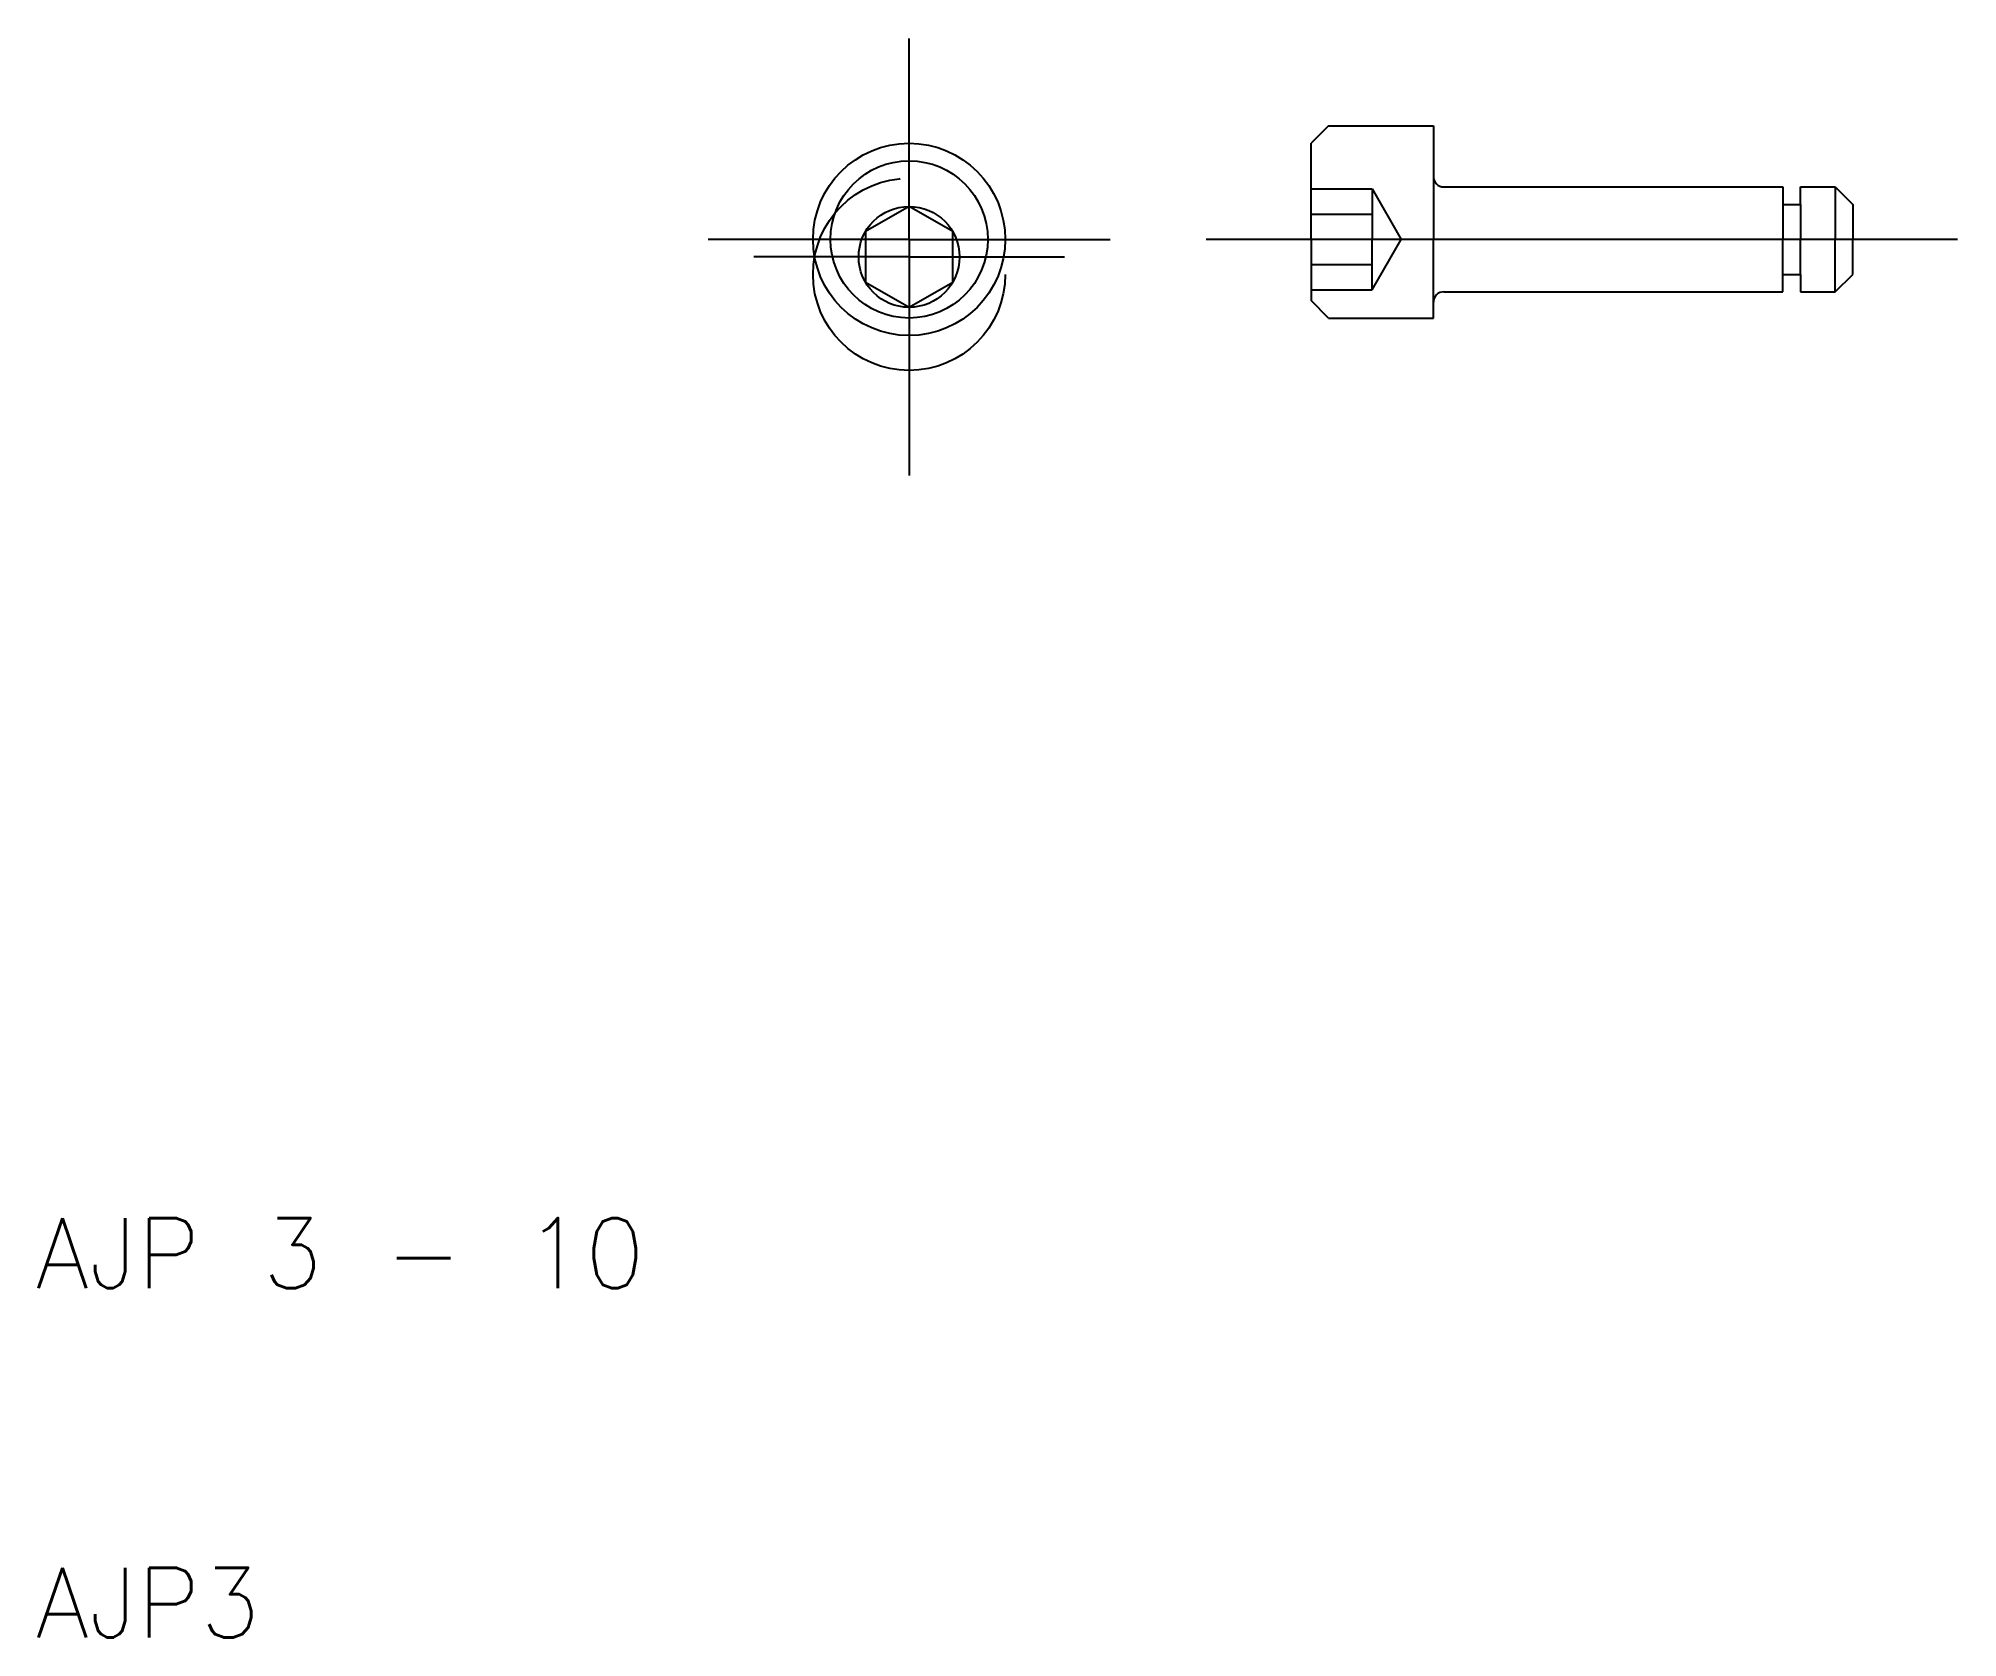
# Model space of a CAD drawing. Extents: x 10.1 to 65, y 10 to 55.8.
import ezdxf

# ---------------------------------------------------------------- set-up
doc = ezdxf.new("R2010")
doc.units = 0
doc.linetypes.add('CENTER', pattern=[50.8, 31.75, -6.35, 6.35, -6.35])
doc.linetypes.add('DASHED', pattern=[19.05, 12.7, -6.35])
doc.layers.get('0').update_dxf_attribs({"linetype": 'CONTINUOUS'})
doc.layers.add('CENTER', color=1, linetype='CENTER')
doc.styles.get("Standard").update_dxf_attribs({"font": 'txt.shx'})

msp = doc.modelspace()

# ---------------------------------------------------------------- linework, layer by layer
for p, q in [((47, 53.25), (46.5, 52.75)), ((46.5, 50), (46.5, 52.75)), ((47, 53.25), (50, 53.25)), ((50, 53.25), (50, 51.8)), ((50, 51.8), (50, 50)), ((50.3, 51.5), (60, 51.5)), ((60, 51.5), (60, 51)), ((60.5, 51.5), (61.5, 51.5)), ((60.5, 51), (60.5, 51.5)), ((61.5, 51.5), (61.5, 50)), ((61.5, 51.5), (62, 51)), ((35, 50.943), (33.75, 50.222)), ((36.25, 50.222), (35, 50.943)), ((60, 51), (60, 50)), ((60, 51), (60.5, 51)), ((60.5, 51), (60.5, 50)), ((62, 51), (62, 50)), ((33.75, 50.222), (33.75, 48.778)), ((36.25, 48.778), (36.25, 50.222)), ((46.5, 50), (46.5, 48.25)), ((50, 48.2), (50, 50)), ((60, 49), (60, 50)), ((60.5, 49), (60.5, 50)), ((61.5, 48.5), (61.5, 50)), ((62, 49), (62, 50)), ((60, 48.5), (60, 49)), ((60, 49), (60.5, 49)), ((60.5, 49), (60.5, 48.5)), ((61.5, 48.5), (62, 49)), ((33.75, 48.778), (35, 48.057)), ((35, 48.057), (36.25, 48.778)), ((50.3, 48.5), (60, 48.5)), ((60.5, 48.5), (61.5, 48.5)), ((47, 47.75), (46.5, 48.25)), ((50, 47.75), (50, 48.2)), ((47, 47.75), (50, 47.75))]:
    msp.add_line(p, q)
at = {"color": 3, "linetype": 'DASHED'}
for p, q in [((46.5, 51.443), (48.25, 51.443)), ((48.25, 51.443), (49.083, 50)), ((48.25, 51.443), (48.25, 50)), ((46.5, 50.722), (48.25, 50.722)), ((48.25, 48.557), (49.083, 50)), ((48.25, 48.557), (48.25, 50)), ((46.5, 49.278), (48.25, 49.278)), ((46.5, 48.557), (48.25, 48.557))]:
    msp.add_line(p, q, dxfattribs=at)
for radius in [2.75, 2.25]:
    msp.add_circle((35, 50), radius)
for centre, radius in [((35, 49), 2.75), ((35, 49.5), 1.443)]:
    msp.add_circle(centre, radius, dxfattribs=at)
for centre, start, end in [((50.3, 51.8), 180, 270), ((50.3, 48.2), 90, 180)]:
    msp.add_arc(centre, 0.3, start, end)
at = {"layer": 'CENTER'}
for p, q in [((35, 50), (35, 55.75)), ((35, 50), (29.25, 50)), ((35, 50), (35, 43.25)), ((35, 50), (40.75, 50)), ((65, 50), (43.5, 50)), ((35, 49.5), (30.557, 49.5)), ((35, 49.5), (39.443, 49.5))]:
    msp.add_line(p, q, dxfattribs=at)

# ---------------------------------------------------------------- texts
for s, p in [('AJP 3 - 10', (10, 20)), ('AJP3', (10, 10))]:
    msp.add_text(s, height=2).set_placement(p)

doc.saveas('drawing.dxf')
